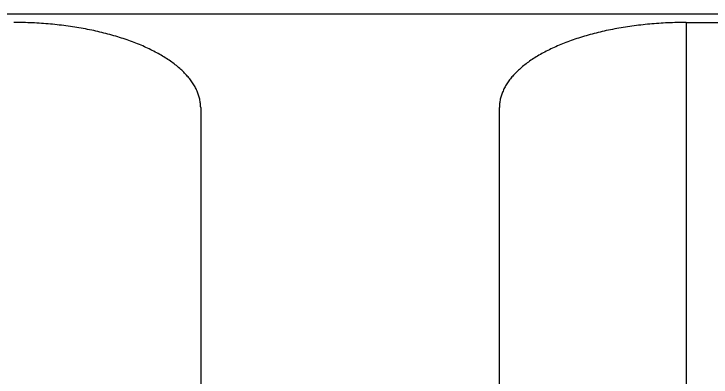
# Model space of a CAD drawing. Extents: x 61 to 317, y 68 to 332.
# Drawn here: x 110.39 to 147.72, y 263.73 to 283.16 of the extents above; entities that cross this region are included whole.
import ezdxf

# ---------------------------------------------------------------- set-up
doc = ezdxf.new("R2010")
doc.units = 0
doc.layers.get('0').update_dxf_attribs({"linetype": 'CONTINUOUS'})

msp = doc.modelspace()

# ---------------------------------------------------------------- linework, layer by layer
at = {"color": 7, "linetype": 'CONTINUOUS'}
for p, q in [((98.887, 283.163), (157.887, 283.163)), ((146.387, 282.707), (158.343, 282.707)), ((120.387, 278.15), (120.387, 248.163)), ((136.387, 248.163), (136.387, 278.15))]:
    msp.add_line(p, q, dxfattribs=at)
at = {"color": 9, "linetype": 'CONTINUOUS'}
msp.add_line((146.387, 282.707), (146.387, 248.163), dxfattribs=at)
at = {"color": 7, "linetype": 'CONTINUOUS'}
for points in [[(120.387, 278.15, 0), (120.386, 278.206, 0), (120.384, 278.262, 0), (120.38, 278.318, 0), (120.375, 278.374, 0), (120.368, 278.43, 0), (120.36, 278.485, 0), (120.35, 278.541, 0), (120.339, 278.597, 0), (120.326, 278.652, 0), (120.312, 278.708, 0), (120.296, 278.763, 0), (120.279, 278.819, 0), (120.26, 278.874, 0), (120.24, 278.929, 0), (120.218, 278.984, 0), (120.195, 279.039, 0), (120.17, 279.094, 0), (120.144, 279.149, 0), (120.116, 279.203, 0), (120.087, 279.257, 0), (120.057, 279.312, 0), (120.025, 279.366, 0), (119.991, 279.419, 0), (119.956, 279.473, 0), (119.92, 279.526, 0), (119.882, 279.58, 0), (119.843, 279.633, 0), (119.802, 279.685, 0), (119.76, 279.738, 0), (119.717, 279.79, 0), (119.672, 279.842, 0), (119.626, 279.894, 0), (119.578, 279.946, 0), (119.529, 279.997, 0), (119.479, 280.048, 0), (119.427, 280.099, 0), (119.374, 280.149, 0), (119.319, 280.199, 0), (119.263, 280.249, 0), (119.206, 280.298, 0), (119.148, 280.347, 0), (119.088, 280.396, 0), (119.027, 280.445, 0), (118.964, 280.493, 0), (118.901, 280.541, 0), (118.836, 280.588, 0), (118.769, 280.635, 0), (118.702, 280.682, 0), (118.633, 280.728, 0), (118.563, 280.774, 0), (118.492, 280.82, 0), (118.419, 280.865, 0), (118.345, 280.91, 0), (118.27, 280.954, 0), (118.194, 280.998, 0), (118.117, 281.041, 0), (118.039, 281.084, 0), (117.959, 281.127, 0), (117.878, 281.169, 0), (117.797, 281.211, 0), (117.714, 281.252, 0), (117.629, 281.292, 0), (117.544, 281.333, 0), (117.458, 281.373, 0), (117.371, 281.412, 0), (117.282, 281.451, 0), (117.193, 281.489, 0), (117.103, 281.527, 0), (117.011, 281.564, 0), (116.919, 281.601, 0), (116.825, 281.637, 0), (116.731, 281.673, 0), (116.636, 281.708, 0), (116.539, 281.743, 0), (116.442, 281.777, 0), (116.344, 281.81, 0), (116.245, 281.844, 0), (116.145, 281.876, 0), (116.044, 281.908, 0), (115.943, 281.939, 0), (115.84, 281.97, 0), (115.737, 282, 0), (115.633, 282.03, 0), (115.528, 282.059, 0), (115.422, 282.087, 0), (115.316, 282.115, 0), (115.209, 282.143, 0), (115.101, 282.169, 0), (114.992, 282.195, 0), (114.883, 282.221, 0), (114.773, 282.246, 0), (114.663, 282.27, 0), (114.551, 282.293, 0), (114.439, 282.316, 0), (114.327, 282.339, 0), (114.214, 282.36, 0), (114.1, 282.382, 0), (113.986, 282.402, 0), (113.871, 282.422, 0), (113.756, 282.441, 0), (113.64, 282.459, 0), (113.524, 282.477, 0), (113.407, 282.495, 0), (113.29, 282.511, 0), (113.172, 282.527, 0), (113.054, 282.542, 0), (112.936, 282.557, 0), (112.817, 282.571, 0), (112.698, 282.584, 0), (112.578, 282.597, 0), (112.458, 282.609, 0), (112.338, 282.62, 0), (112.217, 282.63, 0), (112.097, 282.64, 0), (111.976, 282.649, 0), (111.854, 282.658, 0), (111.733, 282.666, 0), (111.611, 282.673, 0), (111.489, 282.68, 0), (111.367, 282.685, 0), (111.245, 282.691, 0), (111.123, 282.695, 0), (111, 282.699, 0), (110.878, 282.702, 0), (110.755, 282.704, 0), (110.632, 282.706, 0), (110.51, 282.707, 0), (110.387, 282.707, 0)], [(146.387, 282.707, 0), (146.264, 282.707, 0), (146.142, 282.706, 0), (146.019, 282.704, 0), (145.896, 282.702, 0), (145.774, 282.699, 0), (145.651, 282.695, 0), (145.529, 282.691, 0), (145.407, 282.685, 0), (145.285, 282.68, 0), (145.163, 282.673, 0), (145.041, 282.666, 0), (144.92, 282.658, 0), (144.798, 282.649, 0), (144.677, 282.64, 0), (144.557, 282.63, 0), (144.436, 282.62, 0), (144.316, 282.609, 0), (144.196, 282.597, 0), (144.076, 282.584, 0), (143.957, 282.571, 0), (143.838, 282.557, 0), (143.72, 282.542, 0), (143.602, 282.527, 0), (143.484, 282.511, 0), (143.367, 282.495, 0), (143.25, 282.477, 0), (143.134, 282.459, 0), (143.018, 282.441, 0), (142.903, 282.422, 0), (142.788, 282.402, 0), (142.674, 282.382, 0), (142.56, 282.36, 0), (142.447, 282.339, 0), (142.335, 282.316, 0), (142.223, 282.293, 0), (142.111, 282.27, 0), (142.001, 282.246, 0), (141.891, 282.221, 0), (141.782, 282.195, 0), (141.673, 282.169, 0), (141.565, 282.143, 0), (141.458, 282.115, 0), (141.352, 282.087, 0), (141.246, 282.059, 0), (141.141, 282.03, 0), (141.037, 282, 0), (140.934, 281.97, 0), (140.831, 281.939, 0), (140.73, 281.908, 0), (140.629, 281.876, 0), (140.529, 281.844, 0), (140.43, 281.81, 0), (140.332, 281.777, 0), (140.235, 281.743, 0), (140.138, 281.708, 0), (140.043, 281.673, 0), (139.949, 281.637, 0), (139.855, 281.601, 0), (139.763, 281.564, 0), (139.671, 281.527, 0), (139.581, 281.489, 0), (139.492, 281.451, 0), (139.403, 281.412, 0), (139.316, 281.373, 0), (139.23, 281.333, 0), (139.145, 281.292, 0), (139.06, 281.252, 0), (138.977, 281.211, 0), (138.896, 281.169, 0), (138.815, 281.127, 0), (138.735, 281.084, 0), (138.657, 281.041, 0), (138.58, 280.998, 0), (138.504, 280.954, 0), (138.429, 280.91, 0), (138.355, 280.865, 0), (138.282, 280.82, 0), (138.211, 280.774, 0), (138.141, 280.728, 0), (138.072, 280.682, 0), (138.005, 280.635, 0), (137.938, 280.588, 0), (137.873, 280.541, 0), (137.81, 280.493, 0), (137.747, 280.445, 0), (137.686, 280.396, 0), (137.626, 280.347, 0), (137.568, 280.298, 0), (137.511, 280.249, 0), (137.455, 280.199, 0), (137.4, 280.149, 0), (137.347, 280.099, 0), (137.295, 280.048, 0), (137.245, 279.997, 0), (137.196, 279.946, 0), (137.148, 279.894, 0), (137.102, 279.842, 0), (137.057, 279.79, 0), (137.014, 279.738, 0), (136.972, 279.685, 0), (136.931, 279.633, 0), (136.892, 279.58, 0), (136.854, 279.526, 0), (136.818, 279.473, 0), (136.783, 279.419, 0), (136.749, 279.366, 0), (136.717, 279.312, 0), (136.687, 279.257, 0), (136.658, 279.203, 0), (136.63, 279.149, 0), (136.604, 279.094, 0), (136.579, 279.039, 0), (136.556, 278.984, 0), (136.534, 278.929, 0), (136.514, 278.874, 0), (136.495, 278.819, 0), (136.478, 278.763, 0), (136.462, 278.708, 0), (136.448, 278.652, 0), (136.435, 278.597, 0), (136.424, 278.541, 0), (136.414, 278.485, 0), (136.406, 278.43, 0), (136.399, 278.374, 0), (136.394, 278.318, 0), (136.39, 278.262, 0), (136.388, 278.206, 0), (136.387, 278.15, 0)]]:
    msp.add_polyline3d(points, dxfattribs=at)

doc.saveas('drawing.dxf')
